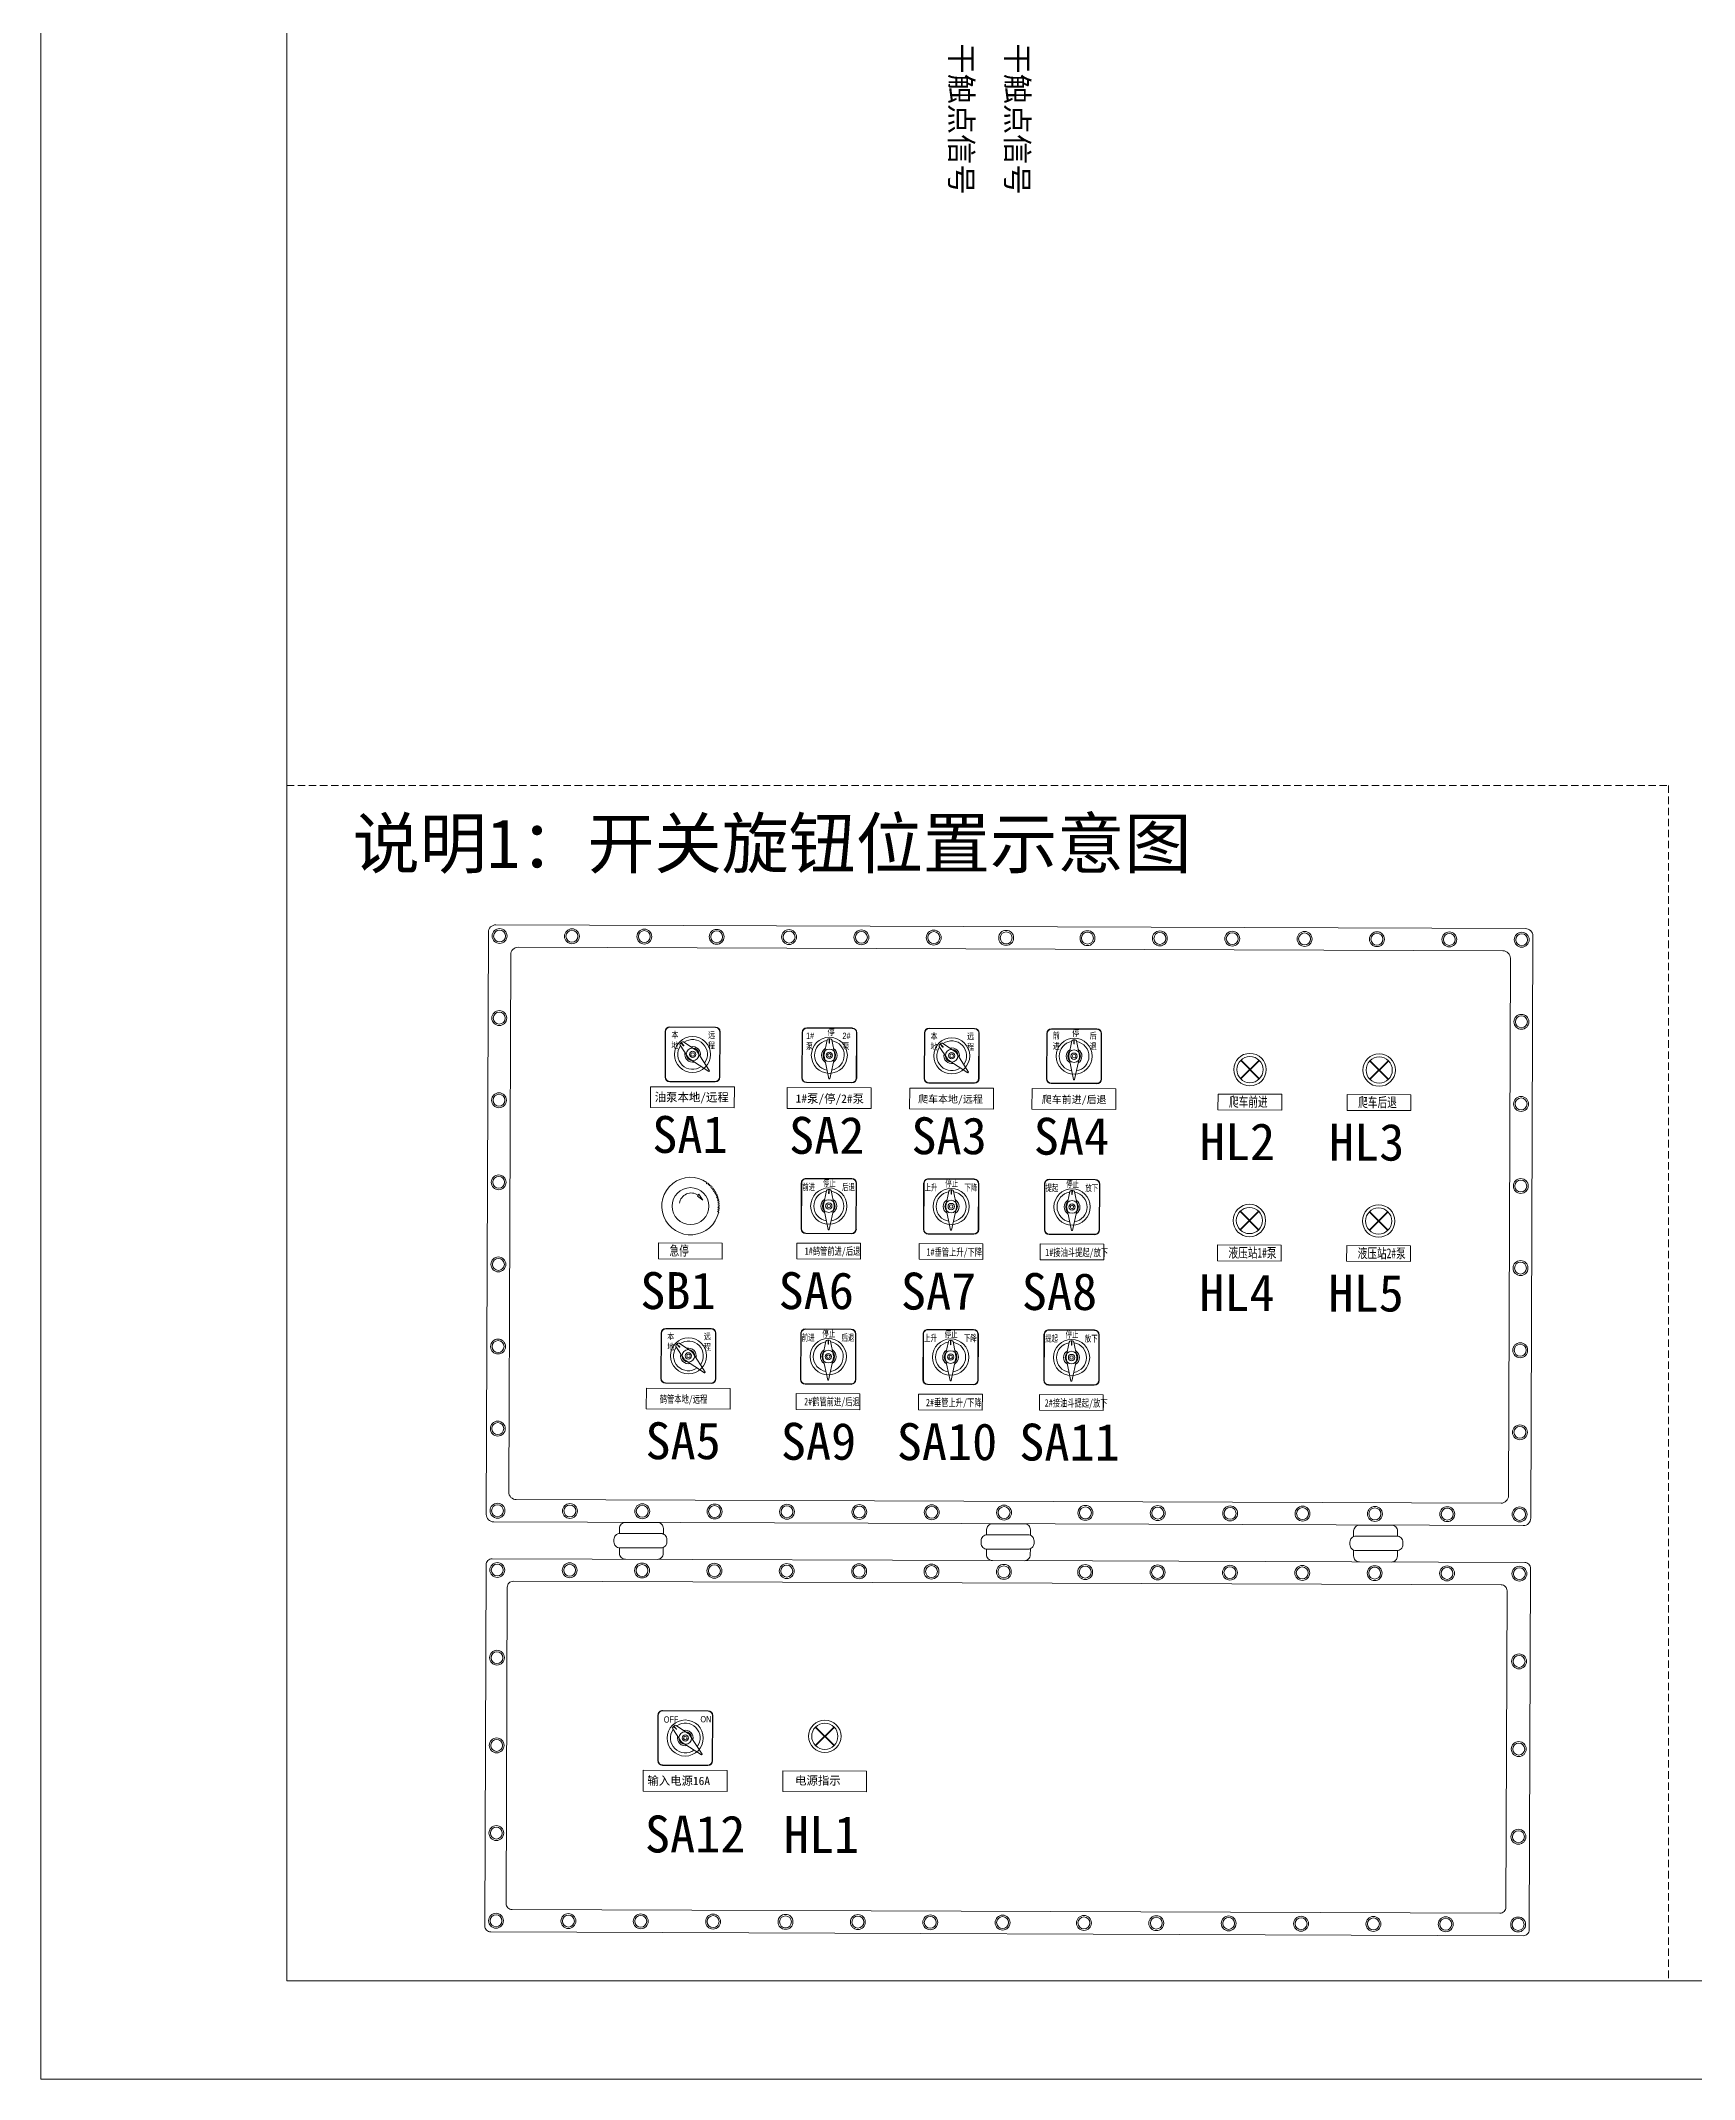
# Model space of a CAD drawing. Header units: millimetres. Extents: x 32721 to 103787, y 57624 to 127312.
# Drawn here: x 42543 to 43663, y 57624 to 59004 of the extents above; entities that cross this region are included whole.
import ezdxf

# ---------------------------------------------------------------- set-up
doc = ezdxf.new("R2010")
doc.units = ezdxf.units.MM
doc.header["$LTSCALE"] = 10
doc.linetypes.add('DASHED', pattern=[0.75, 0.5, -0.25])
doc.layers.get('0').update_dxf_attribs({"lineweight": 18})
for name, color, linetype, lineweight in [('1轮廓实线层', 7, 'Continuous', 18), ('2细线层', 4, 'Continuous', 18), ('图框层', 7, 'Continuous', 18)]:
    doc.layers.add(name, color=color, linetype=linetype, lineweight=lineweight)
doc.styles.add('FS', font='')
doc.styles.add('PC_TEXTSTYLE', font='SIMYOU.TTF', dxfattribs={"width": 0.8})
doc.styles.add('宋体', font='')
doc.styles.add('样式 1', font='SIMYOU.TTF', dxfattribs={"width": 0.75})
doc.styles.add('长仿宋', font='', dxfattribs={"width": 0.7})
doc.styles.get('FS').set_extended_font_data('宋体')
doc.styles.get('宋体').set_extended_font_data('宋体')
doc.styles.get('长仿宋').set_extended_font_data('宋体')

# ---------------------------------------------------------------- blocks, each defined once
blk = doc.blocks.new('本地远程')
for p, q in [((-35, 29), (-35, -29)), ((-34.5, -29), (-34.5, 29)), ((29, 35), (-29, 35)), ((-29, 34.5), (29, 34.5)), ((34.5, 29), (34.5, -29)), ((35, -29), (35, 29)), ((-5.5, -4.1), (-16, 11.8)), ((-14.1, 15.6), (-15.6, 14.1)), ((-15, 14.7), (-11.5, 11.1)), ((-14.7, 15), (-11.1, 11.5)), ((-11.8, 16), (4.1, 5.5)), ((21.5, -20.7), (5.5, 4.1)), ((-4.1, -5.5), (20.7, -21.5)), ((20.9, -21.5), (21.5, -20.9)), ((29, -34.5), (-29, -34.5)), ((-29, -35), (29, -35))]:
    blk.add_line(p, q)
for radius in [23, 8, 4, 2.25]:
    blk.add_circle((0, 0), radius)
for centre, radius, start, end in [((-29, 29), 6, 90, 180), ((-29, 29), 5.5, 90, 180), ((29, 29), 6, 0, 90), ((29, 29), 5.5, 360, 90), ((0, 0), 19, 144.8684, 305.9981), ((-14.2, 12.7), 2, 135, 206.5651), ((-12.7, 14.2), 2, 63.4349, 135), ((-11.3, 11.3), 0.25, 225, 45), ((0, 0), 19, 324.0019, 125.1316), ((0, 0), 10, 166.6435, 283.8145), ((0, 0), 10, 346.1855, 103.3565), ((1.3, 1.3), 5, 32.9777, 56.6397), ((-1.3, -1.3), 5, 213.3603, 237.0223), ((20.8, -21.3), 0.2, 237.1169, 315), ((21.3, -20.8), 0.2, 315, 32.8831), ((-29, -29), 6, 180, 270), ((-29, -29), 5.5, 180, 270), ((29, -29), 5.5, 270, 360), ((29, -29), 6, 270, 360)]:
    blk.add_arc(centre, radius, start, end)
at = {"char_height": 8, "attachment_point": 1, "style": 'PC_TEXTSTYLE'}
for s, insert, width in [('本地', (-27.1, 28.9), 14.149), ('远程', (19.6, 28.9), 15.64)]:
    blk.add_mtext(s, dxfattribs=dict(at, insert=insert, width=width))
blk = doc.blocks.new('液压泵旋钮')
for p, q in [((-35, 29), (-35, -29)), ((-34.5, -29), (-34.5, 29)), ((29, 35), (-29, 35)), ((-29, 34.5), (29, 34.5)), ((34.5, 29), (34.5, -29)), ((35, -29), (35, 29)), ((-6.8, 1), (-3, 19.6)), ((1.1, 21), (-1.1, 21)), ((-0.3, 21), (-0.3, 15.9)), ((0.2, 21), (0.2, 15.9)), ((3, 19.6), (6.8, 1)), ((-6.8, -1), (-0.6, -29.8)), ((0.6, -29.8), (6.8, -1)), ((29, -34.5), (-29, -34.5)), ((-29, -35), (29, -35)), ((-0.4, -30), (0.4, -30))]:
    blk.add_line(p, q)
for radius in [23, 8, 4, 2.25]:
    blk.add_circle((0, 0), radius)
for centre, radius, start, end in [((-29, 29), 6, 90, 180), ((-29, 29), 5.5, 90, 180), ((29, 29), 6, 0, 90), ((29, 29), 5.5, 360, 90), ((0, 0), 19, 99.8684, 260.9981), ((0, 0), 10, 121.6435, 238.8145), ((-1.9, 0), 5, 168.3603, 192.0223), ((-1.1, 19), 2, 90, 161.5651), ((0, 15.9), 0.25, 180, 0), ((1.1, 19), 2, 18.4349, 90), ((0, 0), 19, 279.0019, 80.1316), ((0, 0), 10, 301.1855, 58.3565), ((1.9, 0), 5, 347.9777, 11.6397), ((-29, -29), 6, 180, 270), ((-29, -29), 5.5, 180, 270), ((-0.4, -29.8), 0.2, 192.1169, 270), ((0.4, -29.8), 0.2, 270, 347.8831), ((29, -29), 5.5, 270, 360), ((29, -29), 6, 270, 360)]:
    blk.add_arc(centre, radius, start, end)
at = {"char_height": 8, "attachment_point": 1, "style": 'PC_TEXTSTYLE'}
for s, insert, width in [('1#泵', (-29.8, 28.9), 14.149), ('停', (-2.4, 33.6), 11), ('2#泵', (16.6, 28.9), 15.64)]:
    blk.add_mtext(s, dxfattribs=dict(at, insert=insert, width=width))
blk = doc.blocks.new('爬车旋钮')
for p, q in [((-35, 29), (-35, -29)), ((-34.5, -29), (-34.5, 29)), ((29, 35), (-29, 35)), ((-29, 34.5), (29, 34.5)), ((34.5, 29), (34.5, -29)), ((35, -29), (35, 29)), ((-6.8, 1), (-3, 19.6)), ((1.1, 21), (-1.1, 21)), ((-0.3, 21), (-0.3, 15.9)), ((0.2, 21), (0.2, 15.9)), ((3, 19.6), (6.8, 1)), ((-6.8, -1), (-0.6, -29.8)), ((0.6, -29.8), (6.8, -1)), ((29, -34.5), (-29, -34.5)), ((-29, -35), (29, -35)), ((-0.4, -30), (0.4, -30))]:
    blk.add_line(p, q)
for radius in [23, 8, 4, 2.25]:
    blk.add_circle((0, 0), radius)
for centre, radius, start, end in [((-29, 29), 6, 90, 180), ((-29, 29), 5.5, 90, 180), ((29, 29), 6, 0, 90), ((29, 29), 5.5, 360, 90), ((0, 0), 19, 99.8684, 260.9981), ((0, 0), 10, 121.6435, 238.8145), ((-1.9, 0), 5, 168.3603, 192.0223), ((-1.1, 19), 2, 90, 161.5651), ((0, 15.9), 0.25, 180, 0), ((1.1, 19), 2, 18.4349, 90), ((0, 0), 19, 279.0019, 80.1316), ((0, 0), 10, 301.1855, 58.3565), ((1.9, 0), 5, 347.9777, 11.6397), ((-29, -29), 6, 180, 270), ((-29, -29), 5.5, 180, 270), ((-0.4, -29.8), 0.2, 192.1169, 270), ((0.4, -29.8), 0.2, 270, 347.8831), ((29, -29), 5.5, 270, 360), ((29, -29), 6, 270, 360)]:
    blk.add_arc(centre, radius, start, end)
at = {"char_height": 8, "width": 11, "attachment_point": 1, "style": 'PC_TEXTSTYLE'}
for s, insert in [('前进', (-27.3, 30.2)), ('停', (-2.4, 33.6)), ('后退', (19.8, 30.2))]:
    blk.add_mtext(s, dxfattribs=dict(at, insert=insert))
blk = doc.blocks.new('急停')
for p, q in [((9.5, 13.8), (9.3, 12.9)), ((9.3, 12.9), (10.2, 13.3)), ((10.4, 13.1), (10.2, 12.2)), ((10.2, 12.2), (11, 12.6)), ((11.2, 12.4), (10.9, 11.6)), ((4.2, 5.9), (3.7, 5.4)), ((3.7, 5.4), (7, 2.9)), ((4.6, 6.5), (4.2, 5.9)), ((7, 2.9), (4.6, 6.5)), ((10.9, 11.6), (11.8, 11.9)), ((12, 11.7), (11.7, 10.8)), ((11.7, 10.8), (12.6, 11.1)), ((12.8, 10.9), (12.4, 10)), ((12.4, 10), (13.3, 10.2)), ((13.5, 10), (13, 9.2)), ((13, 9.2), (14, 9.3)), ((14.1, 9.1), (13.6, 8.3)), ((13.6, 8.3), (14.6, 8.4)), ((14.7, 8.2), (14.2, 7.5)), ((14.2, 7.5), (15.1, 7.5)), ((15.2, 7.2), (14.6, 6.5)), ((14.6, 6.5), (15.6, 6.5)), ((15.7, 6.2), (15.1, 5.6)), ((15.1, 5.6), (16, 5.5)), ((16.1, 5.2), (15.4, 4.6)), ((15.4, 4.6), (16.3, 4.4)), ((16.4, 4.1), (15.7, 3.6)), ((15.7, 3.6), (16.6, 3.4)), ((16.7, 3.1), (16, 2.6)), ((16, 2.6), (16.8, 2.3)), ((16.9, 2), (16.1, 1.5)), ((16.1, 1.5), (17, 1.2)), ((17, 0.9), (16.2, 0.5)), ((16.2, 0.5), (17.1, 0.1)), ((16.9, -3.5), (16, -3.7)), ((16, -3.7), (16.7, -4.3)), ((17, -2.4), (16.1, -2.7)), ((16.1, -2.7), (16.9, -3.2)), ((17.1, -1.3), (16.2, -1.6)), ((16.2, -1.6), (17, -2.1)), ((17.1, -0.2), (16.3, -0.6)), ((16.3, -0.6), (17.1, -1))]:
    blk.add_line(p, q)
blk.add_circle((-0.4, -0.7), 11.2)
for centre, radius, start, end in [((-0.4, -0.7), 17.5, 55.5124, 348.0594), ((-0.4, -0.7), 17.5, 51.9124, 52.8594), ((-0.4, -0.7), 17.5, 48.3124, 49.2594), ((0, 0), 7.26, 55.0086, 172.0809), ((-0.4, -0.7), 17.5, 44.7124, 45.6594), ((-0.4, -0.7), 17.5, 41.1124, 42.0594), ((-0.4, -0.7), 17.5, 37.5124, 38.4594), ((-0.4, -0.7), 17.5, 33.9124, 34.8594), ((-0.4, -0.7), 17.5, 30.3124, 31.2594), ((-0.4, -0.7), 17.5, 26.7124, 27.6594), ((-0.4, -0.7), 17.5, 23.1124, 24.0594), ((-0.4, -0.7), 17.5, 19.5124, 20.4594), ((-0.4, -0.7), 17.5, 15.9124, 16.8594), ((-0.4, -0.7), 17.5, 12.3124, 13.2594), ((-0.4, -0.7), 17.5, 8.7124, 9.6594), ((-0.4, -0.7), 17.5, 5.1124, 6.0594), ((-0.4, -0.7), 17.5, 1.5124, 2.4594), ((-0.4, -0.7), 17.5, 350.7124, 351.6594), ((-0.4, -0.7), 17.5, 354.3124, 355.2594), ((-0.4, -0.7), 17.5, 357.9124, 358.8594)]:
    blk.add_arc(centre, radius, start, end)

msp = doc.modelspace()

# ---------------------------------------------------------------- linework, layer by layer
at = {"lineweight": 40}
for p, q in [((43356.11, 58301.45), (43368.7, 58313.95)), ((43356.16, 58314), (43368.66, 58301.41)), ((43443.65, 58301.14), (43456.24, 58313.64)), ((43443.69, 58313.68), (43456.19, 58301.09)), ((43355.74, 58199.24), (43368.33, 58211.74)), ((43355.79, 58211.79), (43368.29, 58199.19)), ((43443.28, 58198.92), (43455.87, 58211.42)), ((43443.32, 58211.47), (43455.82, 58198.88)), ((43068.1, 57849.98), (43080.7, 57862.48)), ((43068.15, 57862.53), (43080.65, 57849.94))]:
    msp.add_line(p, q, dxfattribs=at)
for p, q in [((43058.45, 58230.86), (43058.34, 58199.85)), ((43058.61, 58199.85), (43058.72, 58230.85)), ((43092.67, 58233.94), (43061.67, 58234.05)), ((43061.67, 58233.78), (43092.67, 58233.67)), ((43073.48, 58215.85), (43075.56, 58225.79)), ((43077.71, 58226.51), (43076.58, 58226.51)), ((43077.01, 58226.51), (43077, 58223.81)), ((43077.28, 58226.51), (43077.27, 58223.81)), ((43078.72, 58225.78), (43080.73, 58215.82)), ((43095.6, 58230.72), (43095.49, 58199.72)), ((43095.75, 58199.72), (43095.87, 58230.72)), ((43141.35, 58230.56), (43141.24, 58199.56)), ((43141.51, 58199.55), (43141.62, 58230.56)), ((43175.57, 58233.64), (43144.57, 58233.75)), ((43144.57, 58233.48), (43175.57, 58233.37)), ((43156.38, 58215.55), (43158.46, 58225.49)), ((43160.61, 58226.21), (43159.48, 58226.21)), ((43159.91, 58226.21), (43159.9, 58223.51)), ((43160.18, 58226.21), (43160.17, 58223.51)), ((43161.62, 58225.48), (43163.63, 58215.52)), ((43178.5, 58230.42), (43178.39, 58199.42)), ((43178.65, 58199.42), (43178.77, 58230.42)), ((43223.25, 58230.25), (43223.14, 58199.25)), ((43223.41, 58199.25), (43223.52, 58230.25)), ((43257.47, 58233.34), (43226.47, 58233.45)), ((43226.47, 58233.18), (43257.47, 58233.07)), ((43238.28, 58215.25), (43240.36, 58225.18)), ((43242.51, 58225.91), (43241.38, 58225.91)), ((43241.81, 58225.91), (43241.8, 58223.21)), ((43242.08, 58225.91), (43242.07, 58223.21)), ((43243.52, 58225.17), (43245.53, 58215.22)), ((43260.4, 58230.12), (43260.29, 58199.12)), ((43260.55, 58199.12), (43260.67, 58230.12)), ((43073.48, 58214.75), (43076.72, 58199.35)), ((43077.37, 58199.35), (43080.73, 58214.73)), ((43156.37, 58214.45), (43159.62, 58199.05)), ((43160.26, 58199.05), (43163.62, 58214.43)), ((43238.27, 58214.15), (43241.52, 58198.75)), ((43242.16, 58198.74), (43245.52, 58214.12)), ((43061.53, 58196.64), (43092.54, 58196.52)), ((43092.54, 58196.79), (43061.54, 58196.9)), ((43076.83, 58199.27), (43077.26, 58199.26)), ((43175.44, 58196.49), (43144.43, 58196.6)), ((43144.43, 58196.34), (43175.43, 58196.23)), ((43159.73, 58198.97), (43160.16, 58198.97)), ((43257.34, 58196.19), (43226.33, 58196.3)), ((43226.33, 58196.03), (43257.33, 58195.92)), ((43241.63, 58198.66), (43242.06, 58198.66)), ((43058.08, 58128.9), (43057.97, 58097.9)), ((43058.24, 58097.9), (43058.35, 58128.9)), ((43092.3, 58131.99), (43061.3, 58132.1)), ((43061.3, 58131.83), (43092.3, 58131.72)), ((43095.23, 58128.77), (43095.12, 58097.77)), ((43095.39, 58097.77), (43095.5, 58128.77)), ((43140.98, 58128.61), (43140.87, 58097.6)), ((43141.14, 58097.6), (43141.25, 58128.6)), ((43175.2, 58131.69), (43144.2, 58131.8)), ((43144.2, 58131.53), (43175.2, 58131.42)), ((43178.13, 58128.47), (43178.02, 58097.47)), ((43178.29, 58097.47), (43178.4, 58128.47)), ((43222.88, 58128.3), (43222.77, 58097.3)), ((43223.04, 58097.3), (43223.15, 58128.3)), ((43257.1, 58131.38), (43226.1, 58131.5)), ((43226.1, 58131.23), (43257.1, 58131.12)), ((43260.03, 58128.17), (43259.92, 58097.17)), ((43260.19, 58097.16), (43260.3, 58128.17)), ((43073.11, 58113.9), (43075.19, 58123.84)), ((43077.34, 58124.56), (43076.21, 58124.56)), ((43076.64, 58124.56), (43076.63, 58121.86)), ((43076.91, 58124.56), (43076.9, 58121.86)), ((43078.35, 58123.82), (43080.37, 58113.87)), ((43156.01, 58113.6), (43158.09, 58123.54)), ((43160.24, 58124.26), (43159.11, 58124.26)), ((43159.54, 58124.26), (43159.53, 58121.56)), ((43159.81, 58124.26), (43159.8, 58121.56)), ((43161.25, 58123.53), (43163.26, 58113.57)), ((43237.91, 58113.29), (43239.99, 58123.23)), ((43242.14, 58123.96), (43241.01, 58123.96)), ((43241.44, 58123.96), (43241.43, 58121.26)), ((43241.71, 58123.96), (43241.7, 58121.26)), ((43243.15, 58123.22), (43245.16, 58113.27)), ((43073.11, 58112.8), (43076.36, 58097.4)), ((43077, 58097.4), (43080.36, 58112.78)), ((43156.01, 58112.5), (43159.26, 58097.1)), ((43159.9, 58097.1), (43163.26, 58112.48)), ((43237.91, 58112.2), (43241.16, 58096.8)), ((43241.8, 58096.79), (43245.16, 58112.17)), ((43092.17, 58094.84), (43061.17, 58094.95)), ((43061.17, 58094.69), (43092.17, 58094.57)), ((43076.46, 58097.32), (43076.89, 58097.31)), ((43175.07, 58094.54), (43144.07, 58094.65)), ((43144.07, 58094.39), (43175.07, 58094.27)), ((43159.36, 58097.02), (43159.79, 58097.01)), ((43256.97, 58094.24), (43225.97, 58094.35)), ((43225.97, 58094.08), (43256.97, 58093.97)), ((43241.26, 58096.71), (43241.69, 58096.71)), ((42961.36, 57870.53), (42961.24, 57839.75)), ((42961.51, 57839.75), (42961.62, 57870.53)), ((42995.33, 57873.59), (42964.55, 57873.7)), ((42964.55, 57873.43), (42995.33, 57873.32)), ((42998.24, 57870.39), (42998.13, 57839.61)), ((42998.39, 57839.61), (42998.5, 57870.39)), ((42976.93, 57852.92), (42971.42, 57861.36)), ((42972.42, 57863.37), (42971.62, 57862.58)), ((42971.93, 57862.88), (42973.82, 57860.98)), ((42972.12, 57863.07), (42974.01, 57861.17)), ((42973.65, 57863.57), (42982.05, 57857.99)), ((42977.7, 57852.15), (42990.8, 57843.62)), ((42991.25, 57844.06), (42982.81, 57857.22)), ((42990.93, 57843.63), (42991.23, 57843.93)), ((42995.2, 57836.71), (42964.42, 57836.82)), ((42964.42, 57836.55), (42995.2, 57836.44))]:
    msp.add_line(p, q)
for centre, radius in [((43077.1, 58215.29), 12.29), ((43160, 58214.99), 12.29), ((43241.9, 58214.68), 12.29), ((43077.1, 58215.29), 4.28), ((43077.1, 58215.29), 2.14), ((43077.1, 58215.29), 1.2), ((43160, 58214.99), 4.28), ((43160, 58214.99), 2.14), ((43160, 58214.99), 1.2), ((43241.9, 58214.68), 4.28), ((43241.9, 58214.68), 2.14), ((43241.9, 58214.68), 1.2), ((43076.73, 58113.34), 12.29), ((43076.73, 58113.34), 4.28), ((43076.73, 58113.34), 2.14), ((43076.73, 58113.34), 1.2), ((43159.63, 58113.04), 12.29), ((43159.63, 58113.04), 4.28), ((43159.63, 58113.04), 2.14), ((43159.63, 58113.04), 1.2), ((43241.53, 58112.73), 12.29), ((43241.53, 58112.73), 4.28), ((43241.53, 58112.73), 2.14), ((43241.53, 58112.73), 1.2), ((42979.87, 57855.07), 12.21), ((42979.87, 57855.07), 4.25), ((42979.87, 57855.07), 2.12), ((42979.87, 57855.07), 1.19)]:
    msp.add_circle(centre, radius)
for centre, radius, start, end in [((43061.66, 58230.84), 3.21, 89.79316, 179.79316), ((43061.66, 58230.84), 2.94, 89.79316, 179.79316), ((43077.1, 58215.29), 10.16, 99.66159, 260.79123), ((43076.57, 58225.45), 1.07, 89.79316, 161.35821), ((43077.13, 58223.81), 0.134, 179.79316, 359.79316), ((43077.71, 58225.44), 1.07, 18.22811, 89.79316), ((43077.1, 58215.29), 10.16, 278.79509, 79.92472), ((43092.66, 58230.73), 3.21, 359.79316, 89.79316), ((43092.66, 58230.73), 2.94, 359.79316, 89.79316), ((43144.56, 58230.54), 3.21, 89.79316, 179.79316), ((43144.56, 58230.54), 2.94, 89.79316, 179.79316), ((43160, 58214.99), 10.16, 99.66159, 260.79123), ((43159.47, 58225.15), 1.07, 89.79316, 161.35821), ((43160.6, 58225.14), 1.07, 18.22811, 89.79316), ((43160, 58214.99), 10.16, 278.79509, 79.92472), ((43175.56, 58230.43), 3.21, 359.79316, 89.79316), ((43175.56, 58230.43), 2.94, 359.79316, 89.79316), ((43226.46, 58230.24), 3.21, 89.79316, 179.79316), ((43226.46, 58230.24), 2.94, 89.79316, 179.79316), ((43241.9, 58214.68), 10.16, 99.66159, 260.79123), ((43241.37, 58224.84), 1.07, 89.79316, 161.35821), ((43242.5, 58224.84), 1.07, 18.22811, 89.79316), ((43241.9, 58214.68), 10.16, 278.79509, 79.92472), ((43257.46, 58230.13), 3.21, 359.79316, 89.79316), ((43257.46, 58230.13), 2.94, 359.79316, 89.79316), ((43077.1, 58215.29), 5.35, 121.43663, 238.60769), ((43076.09, 58215.3), 2.67, 168.15343, 191.8155), ((43077.1, 58215.29), 5.35, 300.97862, 58.14968), ((43078.11, 58215.29), 2.67, 347.77081, 11.43288), ((43160, 58214.99), 5.35, 121.43663, 238.60769), ((43158.99, 58215), 2.67, 168.15343, 191.8155), ((43160.03, 58223.51), 0.134, 179.79316, 359.79316), ((43160, 58214.99), 5.35, 300.97862, 58.14968), ((43161.01, 58214.99), 2.67, 347.77081, 11.43288), ((43241.9, 58214.68), 5.35, 121.43663, 238.60769), ((43240.89, 58214.7), 2.67, 168.15343, 191.8155), ((43241.93, 58223.21), 0.134, 179.79316, 359.79316), ((43241.9, 58214.68), 5.35, 300.97862, 58.14968), ((43242.91, 58214.69), 2.67, 347.77081, 11.43288), ((43061.55, 58199.84), 3.21, 179.79316, 269.79316), ((43061.55, 58199.84), 2.94, 179.79316, 269.79316), ((43076.83, 58199.37), 0.107, 191.9101, 269.79316), ((43077.26, 58199.37), 0.107, 269.79316, 347.67621), ((43092.55, 58199.73), 2.94, 269.79316, 359.79316), ((43092.55, 58199.73), 3.21, 269.79316, 359.79316), ((43144.45, 58199.54), 3.21, 179.79316, 269.79316), ((43144.45, 58199.54), 2.94, 179.79316, 269.79316), ((43159.73, 58199.07), 0.107, 191.9101, 269.79316), ((43160.16, 58199.07), 0.107, 269.79316, 347.67621), ((43175.45, 58199.43), 3.21, 269.79316, 359.79316), ((43175.45, 58199.43), 2.94, 269.79316, 359.79316), ((43226.35, 58199.24), 3.21, 179.79316, 269.79316), ((43226.35, 58199.24), 2.94, 179.79316, 269.79316), ((43241.63, 58198.77), 0.107, 191.9101, 269.79316), ((43242.06, 58198.77), 0.107, 269.79316, 347.67621), ((43257.35, 58199.13), 3.21, 269.79316, 359.79316), ((43257.35, 58199.13), 2.94, 269.79316, 359.79316), ((43061.29, 58128.89), 3.21, 89.79316, 179.79316), ((43061.29, 58128.89), 2.94, 89.79316, 179.79316), ((43092.29, 58128.78), 3.21, 359.79316, 89.79316), ((43092.29, 58128.78), 2.94, 359.79316, 89.79316), ((43144.19, 58128.59), 3.21, 89.79316, 179.79316), ((43144.19, 58128.59), 2.94, 89.79316, 179.79316), ((43175.19, 58128.48), 3.21, 359.79316, 89.79316), ((43175.19, 58128.48), 2.94, 359.79316, 89.79316), ((43226.09, 58128.29), 3.21, 89.79316, 179.79316), ((43226.09, 58128.29), 2.94, 89.79316, 179.79316), ((43257.09, 58128.18), 3.21, 359.79316, 89.79316), ((43257.09, 58128.18), 2.94, 359.79316, 89.79316), ((43076.73, 58113.34), 10.16, 99.66159, 260.79123), ((43076.73, 58113.34), 5.35, 121.43663, 238.60769), ((43075.72, 58113.35), 2.67, 168.15343, 191.8155), ((43076.21, 58123.49), 1.07, 89.79316, 161.35821), ((43076.77, 58121.86), 0.134, 179.79316, 359.79316), ((43077.34, 58123.49), 1.07, 18.22811, 89.79316), ((43076.73, 58113.34), 10.16, 278.79509, 79.92472), ((43076.73, 58113.34), 5.35, 300.97862, 58.14968), ((43077.75, 58113.34), 2.67, 347.77081, 11.43288), ((43159.63, 58113.04), 10.16, 99.66159, 260.79123), ((43159.63, 58113.04), 5.35, 121.43663, 238.60769), ((43158.62, 58113.05), 2.67, 168.15343, 191.8155), ((43159.1, 58123.19), 1.07, 89.79316, 161.35821), ((43159.66, 58121.56), 0.134, 179.79316, 359.79316), ((43160.24, 58123.19), 1.07, 18.22811, 89.79316), ((43159.63, 58113.04), 10.16, 278.79509, 79.92472), ((43159.63, 58113.04), 5.35, 300.97862, 58.14968), ((43160.64, 58113.04), 2.67, 347.77081, 11.43288), ((43241.53, 58112.73), 10.16, 99.66159, 260.79123), ((43241.53, 58112.73), 5.35, 121.43663, 238.60769), ((43240.52, 58112.75), 2.67, 168.15343, 191.8155), ((43241, 58122.89), 1.07, 89.79316, 161.35821), ((43241.56, 58121.26), 0.134, 179.79316, 359.79316), ((43242.14, 58122.89), 1.07, 18.22811, 89.79316), ((43241.53, 58112.73), 10.16, 278.79509, 79.92472), ((43241.53, 58112.73), 5.35, 300.97862, 58.14968), ((43242.54, 58112.74), 2.67, 347.77081, 11.43288), ((43061.18, 58097.89), 3.21, 179.79316, 269.79316), ((43061.18, 58097.89), 2.94, 179.79316, 269.79316), ((43076.46, 58097.42), 0.107, 191.9101, 269.79316), ((43076.89, 58097.42), 0.107, 269.79316, 347.67621), ((43092.18, 58097.78), 2.94, 269.79316, 359.79316), ((43092.18, 58097.78), 3.21, 269.79316, 359.79316), ((43144.08, 58097.59), 3.21, 179.79316, 269.79316), ((43144.08, 58097.59), 2.94, 179.79316, 269.79316), ((43159.36, 58097.12), 0.107, 191.9101, 269.79316), ((43159.79, 58097.12), 0.107, 269.79316, 347.67621), ((43175.08, 58097.48), 2.94, 269.79316, 359.79316), ((43175.08, 58097.48), 3.21, 269.79316, 359.79316), ((43225.98, 58097.29), 3.21, 179.79316, 269.79316), ((43225.98, 58097.29), 2.94, 179.79316, 269.79316), ((43241.26, 58096.82), 0.107, 191.9101, 269.79316), ((43241.69, 58096.82), 0.107, 269.79316, 347.67621), ((43256.98, 58097.18), 2.94, 269.79316, 359.79316), ((43256.98, 58097.18), 3.21, 269.79316, 359.79316), ((42964.54, 57870.51), 3.18, 89.79316, 179.79316), ((42964.54, 57870.51), 2.92, 89.79316, 179.79316), ((42979.87, 57855.07), 10.08, 323.79509, 124.92472), ((42995.32, 57870.4), 3.18, 359.79316, 89.79316), ((42995.32, 57870.4), 2.92, 359.79316, 89.79316), ((42979.87, 57855.07), 10.08, 144.66159, 305.79123), ((42972.37, 57861.83), 1.06, 134.79316, 206.35821), ((42973.17, 57862.62), 1.06, 63.22811, 134.79316), ((42973.91, 57861.08), 0.133, 224.79316, 44.79316), ((42979.87, 57855.07), 5.31, 166.43663, 283.60769), ((42979.16, 57854.37), 2.65, 213.15343, 236.8155), ((42979.87, 57855.07), 5.31, 345.97862, 103.14968), ((42980.58, 57855.78), 2.65, 32.77081, 56.43288), ((42964.43, 57839.74), 3.18, 179.79316, 269.79316), ((42964.43, 57839.74), 2.92, 179.79316, 269.79316), ((42990.85, 57843.7), 0.106, 236.9101, 314.79316), ((42991.16, 57844.01), 0.106, 314.79316, 32.67621), ((42995.21, 57839.62), 2.92, 269.79316, 359.79316), ((42995.21, 57839.62), 3.18, 269.79316, 359.79316)]:
    msp.add_arc(centre, radius, start, end)
at = {"layer": '1轮廓实线层'}
for p, q in [((42851.58, 58405.75), (43549.04, 58403.23)), ((42866.68, 58390.53), (43533.82, 58388.12)), ((42865.33, 58016.53), (43532.47, 58014.12)), ((43255.82, 57974.98), (43548.5, 57973.92)), ((42863.36, 57961.23), (43532.52, 57958.82)), ((42862.55, 57738.85), (43531.72, 57736.44)), ((42848.1, 57723.74), (43547.59, 57721.22))]:
    msp.add_line(p, q, dxfattribs=at)
at = {"layer": '1轮廓实线层', "linetype": 'DASHED'}
msp.add_lwpolyline([(42709.92, 58500.04), (43645.86, 58500.04), (43645.86, 57690.69), (42709.92, 57690.69)], close=True, dxfattribs=at)
at = {"layer": '1轮廓实线层'}
for points in [[(43547.58, 57998.9), (42850.12, 58001.42, -0.4142136), (42845.08, 58006.49), (42846.5, 58400.71, -0.4142136), (42851.58, 58405.75)], [(43549.04, 58403.23, -0.4142136), (43554.08, 58398.16), (43552.65, 58003.94, -0.4142136), (43547.58, 57998.9)], [(42865.33, 58016.53, -0.4142136), (42860.3, 58021.6), (42861.61, 58385.49, -0.4142136), (42866.68, 58390.53)], [(43533.82, 58388.12, -0.4142136), (43538.86, 58383.05), (43537.55, 58019.15, -0.4142136), (43532.47, 58014.12)], [(42935.32, 57993.63), (42935.34, 57997.07, -0.4142136), (42939.39, 58001.1), (42960.99, 58001.02, -0.4142136), (42965.02, 57996.96), (42965.01, 57993.21)], [(43183.98, 57992.73), (43183.99, 57996.17, -0.4142136), (43188.05, 58000.2), (43209.65, 58000.12, -0.4142136), (43213.68, 57996.06), (43213.66, 57992.32)], [(43462.32, 57991.73), (43462.33, 57995.17, 0.4142136), (43458.31, 57999.22), (43436.71, 57999.3, 0.4142136), (43432.65, 57995.27), (43432.64, 57991.53)], [(42848.1, 57723.74, -0.4142136), (42844.08, 57727.8), (42844.96, 57972.42, -0.4142136), (42849.02, 57976.45), (43255.82, 57974.98)], [(42964.97, 57984.07), (42964.96, 57980.07, -0.4142136), (42960.9, 57976.04), (42939.3, 57976.12, -0.4142136), (42935.27, 57980.18), (42935.29, 57983.87)], [(43213.63, 57983.17), (43213.62, 57979.17, -0.4142136), (43209.56, 57975.15), (43187.96, 57975.22, -0.4142136), (43183.93, 57979.28), (43183.94, 57982.97)], [(43432.6, 57982.38), (43432.59, 57978.38, 0.4142136), (43436.62, 57974.33), (43458.22, 57974.25, 0.4142136), (43462.27, 57978.28), (43462.29, 57981.97)], [(43548.5, 57973.92, -0.4142136), (43552.53, 57969.86), (43551.65, 57725.25, -0.4142136), (43547.59, 57721.22)], [(42862.55, 57738.85, -0.4142136), (42858.53, 57742.91), (42859.3, 57957.2, -0.4142136), (42863.36, 57961.23)], [(43532.52, 57958.82, -0.4142136), (43536.55, 57954.76), (43535.77, 57740.47, -0.4142136), (43531.72, 57736.44)]]:
    msp.add_lwpolyline(points, format="xyb", dxfattribs=at)
for points in [[(42956.34, 58296.13), (43013.14, 58295.93), (43013.09, 58281.87), (42956.29, 58282.07)], [(43048.99, 58295.53), (43105.79, 58295.33), (43105.74, 58281.27), (43048.94, 58281.47)], [(43131.89, 58295.23), (43188.69, 58295.03), (43188.64, 58280.97), (43131.84, 58281.18)], [(43214.79, 58294.94), (43271.59, 58294.73), (43271.54, 58280.67), (43214.74, 58280.88)], [(43340.76, 58291.15), (43383.93, 58291), (43383.89, 58280.27), (43340.72, 58280.42)], [(43428.3, 58290.84), (43471.47, 58290.68), (43471.43, 58279.95), (43428.26, 58280.11)], [(42961.77, 58190.31), (43004.94, 58190.15), (43004.91, 58179.42), (42961.74, 58179.58)], [(43055.43, 58190.26), (43098.6, 58190.11), (43098.56, 58179.37), (43055.39, 58179.53)], [(43138.33, 58189.96), (43181.5, 58189.81), (43181.46, 58179.08), (43138.29, 58179.23)], [(43220.23, 58189.67), (43263.4, 58189.51), (43263.36, 58178.78), (43220.19, 58178.94)], [(43340.39, 58188.94), (43383.56, 58188.79), (43383.52, 58178.05), (43340.35, 58178.21)], [(43427.93, 58188.63), (43471.1, 58188.47), (43471.06, 58177.74), (43427.89, 58177.89)], [(42953.53, 58092.01), (43010.33, 58091.8), (43010.28, 58077.74), (42953.48, 58077.95)], [(43055.06, 58088.31), (43098.23, 58088.16), (43098.19, 58077.42), (43055.02, 58077.58)], [(43137.96, 58088.01), (43181.13, 58087.86), (43181.09, 58077.12), (43137.92, 58077.28)], [(43219.86, 58087.72), (43263.03, 58087.56), (43262.99, 58076.83), (43219.82, 58076.98)], [(42951.4, 57833.24), (43008.19, 57833.03), (43008.14, 57818.97), (42951.35, 57819.18)], [(43045.92, 57832.89), (43102.71, 57832.69), (43102.66, 57818.63), (43045.87, 57818.84)]]:
    msp.add_lwpolyline(points, close=True, dxfattribs=at)
for points in [[(42931.57, 57989.61, -0.4142136), (42935.63, 57993.64), (42963.43, 57993.54, -0.4142136), (42967.46, 57989.48), (42967.46, 57987.78, -0.4142136), (42963.4, 57983.76), (42935.6, 57983.86, -0.4142136), (42931.57, 57987.91)], [(43180.23, 57988.71, -0.4142136), (43184.29, 57992.74), (43212.09, 57992.64, -0.4142136), (43216.12, 57988.58), (43216.11, 57986.89, -0.4142136), (43212.05, 57982.86), (43184.25, 57982.96, -0.4142136), (43180.23, 57987.02)], [(43466.04, 57987.68, 0.4142136), (43462.01, 57991.74), (43434.21, 57991.84, 0.4142136), (43430.15, 57987.81), (43430.15, 57986.11, 0.4142136), (43434.18, 57982.06), (43461.98, 57981.96, 0.4142136), (43466.03, 57985.98)]]:
    msp.add_lwpolyline(points, format="xyb", close=True, dxfattribs=at)
for centre, radius in [((42854.08, 58398.16), 5.05), ((42903.1, 58397.98), 5.05), ((42854.08, 58398.16), 4.04), ((42903.1, 58397.98), 4.04), ((42952.13, 58397.8), 5.05), ((42952.13, 58397.8), 4.04), ((43001.15, 58397.62), 5.05), ((43001.15, 58397.62), 4.04), ((43050.18, 58397.45), 5.05), ((43050.18, 58397.45), 4.04), ((43099.2, 58397.27), 5.05), ((43099.2, 58397.27), 4.04), ((43148.22, 58397.09), 5.05), ((43148.22, 58397.09), 4.04), ((43197.25, 58396.92), 5.05), ((43197.25, 58396.92), 4.04), ((43252.34, 58396.72), 5.05), ((43252.34, 58396.72), 4.04), ((43301.36, 58396.54), 5.05), ((43301.36, 58396.54), 4.04), ((43350.39, 58396.36), 5.05), ((43350.39, 58396.36), 4.04), ((43399.41, 58396.19), 5.05), ((43399.41, 58396.19), 4.04), ((43448.44, 58396.01), 5.05), ((43448.44, 58396.01), 4.04), ((43497.46, 58395.83), 5.05), ((43497.46, 58395.83), 4.04), ((43546.49, 58395.66), 5.05), ((43546.49, 58395.66), 4.04), ((42853.88, 58342.56), 5.05), ((42853.88, 58342.56), 4.04), ((43546.29, 58340.06), 5.05), ((43546.29, 58340.06), 4.04), ((43362.41, 58307.7), 10.99), ((43362.41, 58307.7), 8.87), ((43449.94, 58307.39), 10.99), ((43449.94, 58307.39), 8.87), ((42853.68, 58286.97), 5.05), ((42853.68, 58286.97), 4.04), ((43546.08, 58284.47), 5.05), ((43546.08, 58284.47), 4.04), ((42853.47, 58231.37), 5.05), ((42853.47, 58231.37), 4.04), ((43545.88, 58228.87), 5.05), ((43545.88, 58228.87), 4.04), ((43362.04, 58205.49), 10.99), ((43362.04, 58205.49), 8.87), ((43449.57, 58205.17), 10.99), ((43449.57, 58205.17), 8.87), ((42853.27, 58175.78), 5.05), ((42853.27, 58175.78), 4.04), ((43545.68, 58173.28), 5.05), ((43545.68, 58173.28), 4.04), ((42853.07, 58120.18), 5.05), ((42853.07, 58120.18), 4.04), ((43545.48, 58117.68), 5.05), ((43545.48, 58117.68), 4.04), ((42852.87, 58064.59), 5.05), ((42852.87, 58064.59), 4.04), ((43545.28, 58062.09), 5.05), ((43545.28, 58062.09), 4.04), ((42852.67, 58008.99), 5.05), ((42852.67, 58008.99), 4.04), ((42901.7, 58008.81), 5.05), ((42901.7, 58008.81), 4.04), ((42950.72, 58008.64), 5.05), ((42950.72, 58008.64), 4.04), ((42999.75, 58008.46), 5.05), ((42999.75, 58008.46), 4.04), ((43048.77, 58008.28), 5.05), ((43048.77, 58008.28), 4.04), ((43097.79, 58008.11), 5.05), ((43097.79, 58008.11), 4.04), ((43146.82, 58007.93), 5.05), ((43146.82, 58007.93), 4.04), ((43195.84, 58007.75), 5.05), ((43195.84, 58007.75), 4.04), ((43250.93, 58007.55), 5.05), ((43250.93, 58007.55), 4.04), ((43299.96, 58007.38), 5.05), ((43299.96, 58007.38), 4.04), ((43348.98, 58007.2), 5.05), ((43348.98, 58007.2), 4.04), ((43398.01, 58007.02), 5.05), ((43398.01, 58007.02), 4.04), ((43447.03, 58006.85), 5.05), ((43447.03, 58006.85), 4.04), ((43496.06, 58006.67), 5.05), ((43496.06, 58006.67), 4.04), ((43545.08, 58006.49), 5.05), ((43545.08, 58006.49), 4.04), ((42852.53, 57968.85), 5.05), ((42852.53, 57968.85), 4.04), ((42901.55, 57968.68), 5.05), ((42901.55, 57968.68), 4.04), ((42950.58, 57968.5), 5.05), ((42950.58, 57968.5), 4.04), ((42999.6, 57968.32), 5.05), ((42999.6, 57968.32), 4.04), ((43048.63, 57968.15), 5.05), ((43048.63, 57968.15), 4.04), ((43097.65, 57967.97), 5.05), ((43097.65, 57967.97), 4.04), ((43146.67, 57967.79), 5.05), ((43146.67, 57967.79), 4.04), ((43195.7, 57967.61), 5.05), ((43195.7, 57967.61), 4.04), ((43250.79, 57967.42), 5.05), ((43250.79, 57967.42), 4.04), ((43299.81, 57967.24), 5.05), ((43299.81, 57967.24), 4.04), ((43348.84, 57967.06), 5.05), ((43348.84, 57967.06), 4.04), ((43397.86, 57966.89), 5.05), ((43397.86, 57966.89), 4.04), ((43446.89, 57966.71), 5.05), ((43446.89, 57966.71), 4.04), ((43495.91, 57966.53), 5.05), ((43495.91, 57966.53), 4.04), ((43544.94, 57966.35), 5.05), ((43544.94, 57966.35), 4.04), ((42852.31, 57909.47), 5.05), ((42852.31, 57909.47), 4.04), ((43544.72, 57906.97), 5.05), ((43544.72, 57906.97), 4.04), ((43074.4, 57856.23), 10.99), ((43074.4, 57856.23), 8.87), ((42852.1, 57850.08), 5.05), ((42852.1, 57850.08), 4.04), ((43544.51, 57847.58), 5.05), ((43544.51, 57847.58), 4.04), ((42851.88, 57790.7), 5.05), ((42851.88, 57790.7), 4.04), ((43544.29, 57788.2), 5.05), ((43544.29, 57788.2), 4.04), ((42851.67, 57731.31), 5.05), ((42851.67, 57731.31), 4.04), ((42900.69, 57731.13), 5.05), ((42900.69, 57731.13), 4.04), ((42949.72, 57730.96), 5.05), ((42949.72, 57730.96), 4.04), ((42998.74, 57730.78), 5.05), ((42998.74, 57730.78), 4.04), ((43047.77, 57730.6), 5.05), ((43047.77, 57730.6), 4.04), ((43096.79, 57730.43), 5.05), ((43096.79, 57730.43), 4.04), ((43145.82, 57730.25), 5.05), ((43145.82, 57730.25), 4.04), ((43194.84, 57730.07), 5.05), ((43194.84, 57730.07), 4.04), ((43249.93, 57729.87), 5.05), ((43249.93, 57729.87), 4.04), ((43298.96, 57729.7), 5.05), ((43298.96, 57729.7), 4.04), ((43347.98, 57729.52), 5.05), ((43347.98, 57729.52), 4.04), ((43397.01, 57729.34), 5.05), ((43397.01, 57729.34), 4.04), ((43446.03, 57729.17), 5.05), ((43446.03, 57729.17), 4.04), ((43495.05, 57728.99), 5.05), ((43495.05, 57728.99), 4.04), ((43544.08, 57728.81), 5.05), ((43544.08, 57728.81), 4.04)]:
    msp.add_circle(centre, radius, dxfattribs=at)
at = {"layer": '2细线层'}
for p, q in [((42543.25, 57624.02), (42543.25, 60424.02)), ((46503.25, 57624.02), (42543.25, 57624.02))]:
    msp.add_line(p, q, dxfattribs=at)
at = {"layer": '图框层'}
for q in [(42709.92, 60357.35), (46436.59, 57690.69)]:
    msp.add_line((42709.92, 57690.69), q, dxfattribs=at)

# ---------------------------------------------------------------- block references
at = {"lineweight": 25, "xscale": 1.113542337228363, "yscale": 1.113542337228363, "zscale": 1.113542337228363, "rotation": 359.7931569292238}
msp.add_blockref('急停', (42983.9, 58216.06), dxfattribs=at)
at = {"layer": '1轮廓实线层', "rotation": 359.7931569292238}
for name, p, xscale, yscale, zscale in [('本地远程', (42984.82, 58317.97), 0.5306824624275791, 0.5306824624275791, 0.5306824624275791), ('液压泵旋钮', (43077.47, 58317.37), 0.5306824624275791, 0.5306824624275791, 0.5306824624275791), ('本地远程', (43160.37, 58317.07), 0.5306824624275791, 0.5306824624275791, 0.5306824624275791), ('爬车旋钮', (43243.27, 58316.77), 0.5306824624275791, 0.5306824624275791, 0.5306824624275791), ('本地远程', (42982.01, 58113.84), 0.5306824624275792, 0.5306824624275792, 0.5306824624275792)]:
    msp.add_blockref(name, p, dxfattribs=dict(at, xscale=xscale, yscale=yscale, zscale=zscale))

# ---------------------------------------------------------------- texts
at = {"color": 3, "style": 'FS'}
for s, height, p in [('说明1：开关旋钮位置示意图', 33.3333, (42754.48, 58444.22)), ('SA1', 25, (42957.53, 58251.28)), ('SA2', 25, (43050.19, 58250.68)), ('SA3', 25, (43133.09, 58250.39)), ('SA4', 25, (43215.98, 58250.09)), ('HL2', 25, (43328.42, 58246.39)), ('HL3', 25, (43415.95, 58246.07)), ('SB1', 25, (42949.43, 58145.54)), ('SA6', 25, (43043.08, 58145.5)), ('SA7', 25, (43125.98, 58145.2)), ('SA8', 25, (43207.88, 58144.9)), ('HL4', 25, (43328.05, 58144.17)), ('HL5', 25, (43415.59, 58143.86)), ('SA5', 25, (42952.9, 58043.87)), ('SA9', 25, (43044.63, 58043.51)), ('SA10', 25, (43123.17, 58043.25)), ('SA11', 25, (43206.13, 58042.96)), ('SA12', 25, (42952.55, 57777.59)), ('HL1', 25, (43046.65, 57777.25))]:
    msp.add_text(s, height=height, dxfattribs=at).set_placement(p)
at = {"style": 'PC_TEXTSTYLE', "width": 0.8}
for s, p in [('OFF', (42965.32, 57865.5)), ('ON', (42990.12, 57865.71))]:
    msp.add_text(s, height=4.245, rotation=359.79316, dxfattribs=at).set_placement(p)
at = {"layer": '1轮廓实线层'}
for s, height, rotation, style, p in [('干触点信号', 15, 270, '样式 1', (43159.4, 59002.53)), ('干触点信号', 15, 270, '样式 1', (43197.31, 59002.53)), ('油泵本地/远程', 5.661, 359.79316, '宋体', (42959.14, 58286.25)), ('1#泵/停/2#泵', 5.661, 359.79316, '宋体', (43054.63, 58285.31)), ('爬车本地/远程', 4.953, 359.79316, '宋体', (43137.58, 58285.34)), ('爬车前进/后退', 4.953, 359.79316, '宋体', (43221.35, 58285.04)), ('输入电源16A', 5.661, 359.79316, '宋体', (42954.2, 57823.35)), ('电源指示', 5.661, 359.79316, '宋体', (43054.23, 57823.51))]:
    msp.add_text(s, height=height, rotation=rotation, dxfattribs=dict(at, style=style)).set_placement(p)
at = {"layer": '1轮廓实线层', "style": '长仿宋', "width": 0.7}
for s, height, p in [('爬车前进', 6.681, (43348.19, 58282.6)), ('爬车后退', 6.681, (43435.72, 58282.29)), ('前进', 4.454, (43059.08, 58226)), ('停止', 4.454, (43073.09, 58228.65)), ('后退', 4.454, (43086.07, 58225.9)), ('上升', 4.454, (43141.98, 58225.7)), ('停止', 4.454, (43155.99, 58228.35)), ('下降', 4.454, (43168.97, 58225.6)), ('提起', 4.454, (43223.88, 58225.39)), ('停止', 4.454, (43237.89, 58228.05)), ('放下', 4.454, (43250.87, 58225.3)), ('急停', 6.681, (42969.2, 58181.76)), ('1#鹤管前进/后退', 5.011, (43060.75, 58182.32)), ('1#垂管上升/下降', 5.011, (43143.26, 58181.72)), ('1#接油斗提起/放下', 5.011, (43223.71, 58181.46)), ('液压站1#泵', 6.681, (43347.82, 58180.39)), ('液压站2#泵', 6.681, (43435.35, 58180.08)), ('前进', 4.454, (43058.71, 58124.05)), ('停止', 4.454, (43072.72, 58126.7)), ('后退', 4.454, (43085.7, 58123.95)), ('上升', 4.454, (43141.61, 58123.75)), ('停止', 4.454, (43155.62, 58126.4)), ('下降', 4.454, (43168.6, 58123.65)), ('提起', 4.454, (43223.51, 58123.44)), ('停止', 4.454, (43237.52, 58126.1)), ('放下', 4.454, (43250.5, 58123.35)), ('鹤管本地/远程', 5.011, (42962.59, 58082.1)), ('2#鹤管前进/后退', 5.011, (43060.39, 58080.37)), ('2#垂管上升/下降', 5.011, (43142.89, 58079.76)), ('2#接油斗提起/放下', 5.011, (43223.34, 58079.51))]:
    msp.add_text(s, height=height, rotation=359.79316, dxfattribs=at).set_placement(p)

doc.saveas('drawing.dxf')
